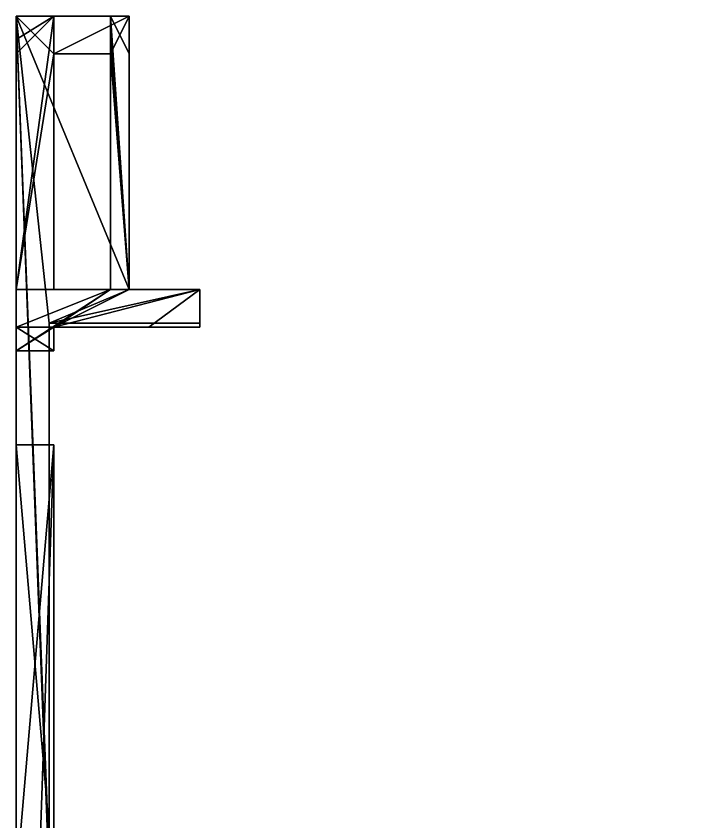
# Model space of a CAD drawing. Header units: millimetres. Extents: x -200 to 21055, y -200 to 16900.
# Drawn here: x -200 to 6918, y 8350 to 16900 of the extents above; entities that cross this region are included whole.
import ezdxf

# ---------------------------------------------------------------- set-up
doc = ezdxf.new("R2010")
doc.units = ezdxf.units.MM
doc.layers.add('АР_3D_перекрытие', color=9, linetype='Continuous')
doc.layers.add('АР_3D_стены', color=8, linetype='Continuous')

msp = doc.modelspace()

# ---------------------------------------------------------------- meshes
at = {"layer": 'АР_3D_перекрытие'}
mesh = msp.add_polyface(dxfattribs=at)
corners = [(9460, 7960, 3650), (9690, 11030, 3650), (12380, 11030, 3650), (12380, 11030, 4050), (9690, 11030, 4050), (9460, 7960, 4050), (9400.2, 6449.6, 3650), (9400.2, 7960, 3650), (9400.2, 7960, 4050), (9400.2, 6449.6, 4050), (150, 7960, 3650), (200.2, 7960, 3650), (200.2, 6449.6, 3650), (200.2, 6449.6, 4050), (200.2, 7960, 4050), (150, 7960, 4050), (1750.2, 13999.6, 3650), (1750.2, 13640, 3650), (150, 13640, 3650), (150, 13640, 4050), (1750.2, 13640, 4050), (1750.2, 13999.6, 4050), (-199.8, 16899.6, 3650), (1000.2, 16899.6, 3650), (1000.2, 13999.6, 3650), (1000.2, 13999.6, 4050), (1000.2, 16899.6, 4050), (-199.8, 16899.6, 4050), (12800.2, 899.6, 3650), (12800.2, -200.4, 3650), (-199.8, -200.4, 3650), (-199.8, -200.4, 4050), (12800.2, -200.4, 4050), (12800.2, 899.6, 4050), (13300.2, 1299.6, 3650), (13300.2, 899.6, 3650), (13300.2, 899.6, 4050), (13300.2, 1299.6, 4050), (19300.2, 899.6, 3650), (19300.2, 1299.6, 3650), (19800.2, 1299.6, 3650), (19800.2, 1299.6, 4050), (19300.2, 1299.6, 4050), (19300.2, 899.6, 4050), (19000.2, 15599.6, 3650), (19000.2, 15699.6, 3650), (20200.2, 15699.6, 3650), (20200.2, 15699.6, 4050), (19000.2, 15699.6, 4050), (19000.2, 15599.6, 4050), (9800.2, 15699.6, 3650), (12800.2, 15699.6, 3650), (12800.2, 15599.6, 3650), (12800.2, 15599.6, 4050), (12800.2, 15699.6, 4050), (9800.2, 15699.6, 4050), (8500.2, 16899.6, 3650), (9800.2, 16899.6, 3650), (9800.2, 16899.6, 4050), (8500.2, 16899.6, 4050), (7750.2, 13640, 3650), (7750.2, 13999.6, 3650), (8500.2, 13999.6, 3650), (8500.2, 13999.6, 4050), (7750.2, 13999.6, 4050), (7750.2, 13640, 4050), (9460, 13640, 3650), (9460, 13640, 4050), (20200.2, 899.6, 3650), (20200.2, 899.6, 4050), (9690, 15330, 3650), (9690, 15330, 4050), (12700.2, 1299.6, 3650), (12700.2, 1299.6, 4050), (19800.2, 8749.6, 3650), (19800.2, 8749.6, 4050), (12700.2, 8749.6, 3650), (12700.2, 8749.6, 4050), (12380, 15330, 3650), (12380, 15330, 4050)]
mesh.append_faces([[corners[k] for k in face] for face in [(0, 1, 2), (3, 4, 5), (6, 7, 0), (5, 8, 9), (10, 11, 12), (13, 14, 15), (16, 17, 18), (19, 20, 21), (22, 23, 24), (25, 26, 27), (28, 29, 30), (31, 32, 33), (34, 35, 28), (33, 36, 37), (38, 39, 40), (41, 42, 43), (44, 45, 46), (47, 48, 49), (50, 51, 52), (53, 54, 55), (56, 57, 50), (55, 58, 59), (60, 61, 62), (63, 64, 65), (1, 0, 66), (67, 5, 4), (6, 0, 2), (3, 5, 9), (24, 16, 18), (19, 21, 25), (34, 28, 30), (31, 33, 37), (68, 38, 40), (41, 43, 69), (62, 56, 50), (55, 59, 63), (66, 60, 62), (63, 65, 67), (70, 1, 66), (67, 4, 71), (22, 24, 18), (19, 25, 27), (72, 34, 30), (31, 37, 73), (68, 40, 74), (75, 41, 69), (70, 66, 62), (63, 67, 71), (22, 18, 10), (15, 19, 27), (46, 68, 74), (75, 69, 47), (70, 62, 50), (55, 63, 71), (22, 10, 12), (13, 15, 27), (46, 74, 76), (77, 75, 47), (70, 50, 52), (53, 55, 71), (30, 22, 12), (13, 27, 31), (44, 46, 76), (77, 47, 49), (70, 52, 44), (49, 53, 71), (30, 12, 6), (9, 13, 31), (78, 70, 44), (49, 71, 79), (72, 30, 6), (9, 31, 73), (78, 44, 76), (77, 49, 79), (72, 6, 2), (3, 9, 73), (78, 76, 72), (73, 77, 79), (72, 2, 78), (79, 3, 73), (23, 24, 25, 26), (24, 16, 21, 25), (16, 17, 20, 21), (17, 18, 19, 20), (18, 10, 15, 19), (10, 11, 14, 15), (11, 12, 13, 14), (12, 6, 9, 13), (6, 7, 8, 9), (7, 0, 5, 8), (0, 66, 67, 5), (66, 60, 65, 67), (60, 61, 64, 65), (61, 62, 63, 64), (62, 56, 59, 63), (56, 57, 58, 59), (57, 50, 55, 58), (50, 51, 54, 55), (51, 52, 53, 54), (52, 44, 49, 53), (44, 45, 48, 49), (45, 46, 47, 48), (46, 68, 69, 47), (68, 38, 43, 69), (38, 39, 42, 43), (39, 40, 41, 42), (40, 74, 75, 41), (74, 76, 77, 75), (76, 72, 73, 77), (72, 34, 37, 73), (34, 35, 36, 37), (35, 28, 33, 36), (28, 29, 32, 33), (29, 30, 31, 32), (30, 22, 27, 31), (22, 23, 26, 27), (2, 78, 79, 3), (78, 70, 71, 79), (70, 1, 4, 71), (1, 2, 3, 4)]])
at = {"layer": 'АР_3D_стены'}
mesh = msp.add_polyface(dxfattribs=at)
corners = [(1750.2, 13999.6), (1750.2, 13599.6), (1208.8, 13599.6), (1208.8, 13599.6, 3650), (1750.2, 13599.6, 3650), (1750.2, 13999.6, 3650), (800.2, 16899.6), (1000.2, 16899.6), (1000.2, 16499.6), (1000.2, 16499.6, 3650), (1000.2, 16899.6, 3650), (800.2, 16899.6, 3650), (-199.8, 13599.6), (-199.8, 13999.6), (800.2, 13999.6), (800.2, 13999.6, 3650), (-199.8, 13999.6, 3650), (-199.8, 13599.6, 3650), (200.2, 13349.6), (-199.8, 13349.6), (-199.8, 13349.6, 3650), (200.2, 13349.6, 3650), (200.2, 13599.6), (200.2, 13599.6, 3650), (1000.2, 13999.6), (1000.2, 13999.6, 3650), (800.2, 16649.8), (800.2, 16649.8, 3650), (800.2, 16499.6), (800.2, 16499.6, 3650)]
mesh.append_faces([[corners[k] for k in face] for face in [(0, 1, 2), (3, 4, 5), (6, 7, 8), (9, 10, 11), (12, 13, 14), (15, 16, 17), (18, 19, 12), (17, 20, 21), (0, 2, 22), (23, 3, 5), (6, 8, 24), (25, 9, 11), (22, 18, 12), (17, 21, 23), (24, 0, 22), (23, 5, 25), (26, 6, 24), (25, 11, 27), (22, 12, 14), (15, 17, 23), (28, 26, 24), (25, 27, 29), (24, 22, 14), (15, 23, 25), (14, 28, 24), (25, 29, 15), (2, 22, 23, 3), (22, 18, 21, 23), (18, 19, 20, 21), (19, 12, 17, 20), (12, 13, 16, 17), (13, 14, 15, 16), (14, 28, 29, 15), (28, 26, 27, 29), (26, 6, 11, 27), (6, 7, 10, 11), (7, 8, 9, 10), (8, 24, 25, 9), (24, 0, 5, 25), (0, 1, 4, 5), (1, 2, 3, 4)]])
mesh = msp.add_polyface(dxfattribs=at)
corners = [(-199.8, 16649.8), (-199.8, 16899.6), (200.2, 16899.6), (200.2, 16899.6, 3650), (-199.8, 16899.6, 3650), (-199.8, 16649.8, 3650), (-199.8, 16499.6), (-199.8, 16499.6, 3650), (200.2, 13999.6), (-199.8, 13999.6), (-199.8, 13999.6, 3650), (200.2, 13999.6, 3650), (200.2, 16499.6), (200.2, 16499.6, 3650)]
mesh.append_faces([[corners[k] for k in face] for face in [(0, 1, 2), (3, 4, 5), (6, 0, 2), (3, 5, 7), (2, 8, 9), (10, 11, 3), (9, 6, 2), (3, 7, 10), (0, 1, 4, 5), (1, 2, 3, 4), (2, 12, 13, 3), (12, 12, 13, 13), (12, 8, 11, 13), (8, 9, 10, 11), (9, 9, 10, 10), (9, 6, 7, 10), (6, 0, 5, 7)]])
mesh = msp.add_polyface(dxfattribs=at)
corners = [(200.2, 16499.6, 3650), (200.2, 13999.6, 3650), (-199.8, 13999.6, 3650), (-199.8, 13999.6, 7550), (200.2, 13999.6, 7550), (200.2, 16499.6, 7550), (-199.8, 13349.6, 3650), (800.2, 13999.6, 3650), (800.2, 13999.6, 7550), (-199.8, 13349.6, 7550), (200.2, 13599.6, 3650), (200.2, 13349.6, 3650), (200.2, 13349.6, 7550), (200.2, 13599.6, 7550), (1750.2, 13999.6, 3650), (1750.2, 13599.6, 3650), (1750.2, 13599.6, 7550), (1750.2, 13999.6, 7550), (-199.8, 16899.6, 3650), (-199.8, 16899.6, 7550), (1000.2, 13999.6, 3650), (1000.2, 13999.6, 7550), (1000.2, 16899.6, 3650), (1000.2, 16899.6, 7550), (800.2, 16499.6, 3650), (800.2, 16499.6, 7550), (42.7, 13349.6, 3650), (42.7, 13349.6, 7550), (-199.8, 13599.6, 3650), (-199.8, 13599.6, 7550), (-199.8, 16499.6, 3650), (-199.8, 16499.6, 7550), (1000.2, 16499.6, 3650), (1000.2, 16499.6, 7550), (1486.8, 13599.6, 3650), (1486.8, 13599.6, 7550)]
mesh.append_faces([[corners[k] for k in face] for face in [(0, 1, 2), (3, 4, 5), (6, 2, 7), (8, 3, 9), (10, 11, 6), (9, 12, 13), (14, 15, 10), (13, 16, 17), (0, 2, 18), (19, 3, 5), (10, 6, 7), (8, 9, 13), (20, 14, 10), (13, 17, 21), (0, 18, 22), (23, 19, 5), (20, 10, 7), (8, 13, 21), (24, 0, 22), (23, 5, 25), (20, 7, 24), (25, 8, 21), (24, 22, 20), (21, 23, 25), (26, 6, 9, 27), (6, 28, 29, 9), (28, 2, 3, 29), (2, 2, 3, 3), (2, 30, 31, 3), (30, 18, 19, 31), (18, 22, 23, 19), (22, 32, 33, 23), (32, 20, 21, 33), (20, 14, 17, 21), (14, 15, 16, 17), (15, 34, 35, 16), (34, 10, 13, 35), (10, 11, 12, 13), (11, 26, 27, 12), (0, 1, 4, 5), (1, 7, 8, 4), (7, 24, 25, 8), (24, 0, 5, 25)]])
mesh = msp.add_polyface(dxfattribs=at)
corners = [(-199.8, 12349.6), (200.2, 12349.6), (200.2, 7699.6), (200.2, 7699.6, 3650), (200.2, 12349.6, 3650), (-199.8, 12349.6, 3650), (-199.8, 7699.6), (-199.8, 7699.6, 3650)]
mesh.append_faces([[corners[k] for k in face] for face in [(0, 1, 2), (3, 4, 5), (2, 6, 0), (5, 7, 3), (1, 2, 3, 4), (2, 6, 7, 3), (6, 0, 5, 7), (0, 1, 4, 5)]])
mesh = msp.add_polyface(dxfattribs=at)
corners = [(200.2, 12349.6, 3650), (200.2, 7699.6, 3650), (42.7, 7699.6, 3650), (42.7, 7699.6, 7550), (200.2, 7699.6, 7550), (200.2, 12349.6, 7550), (-199.8, 7699.6, 3650), (-199.8, 12349.6, 3650), (-199.8, 12349.6, 7550), (-199.8, 7699.6, 7550)]
mesh.append_faces([[corners[k] for k in face] for face in [(0, 1, 2), (3, 4, 5), (6, 7, 0), (5, 8, 9), (0, 2, 6), (9, 3, 5), (2, 6, 9, 3), (6, 7, 8, 9), (7, 0, 5, 8), (0, 1, 4, 5), (1, 2, 3, 4)]])

doc.saveas('drawing.dxf')
